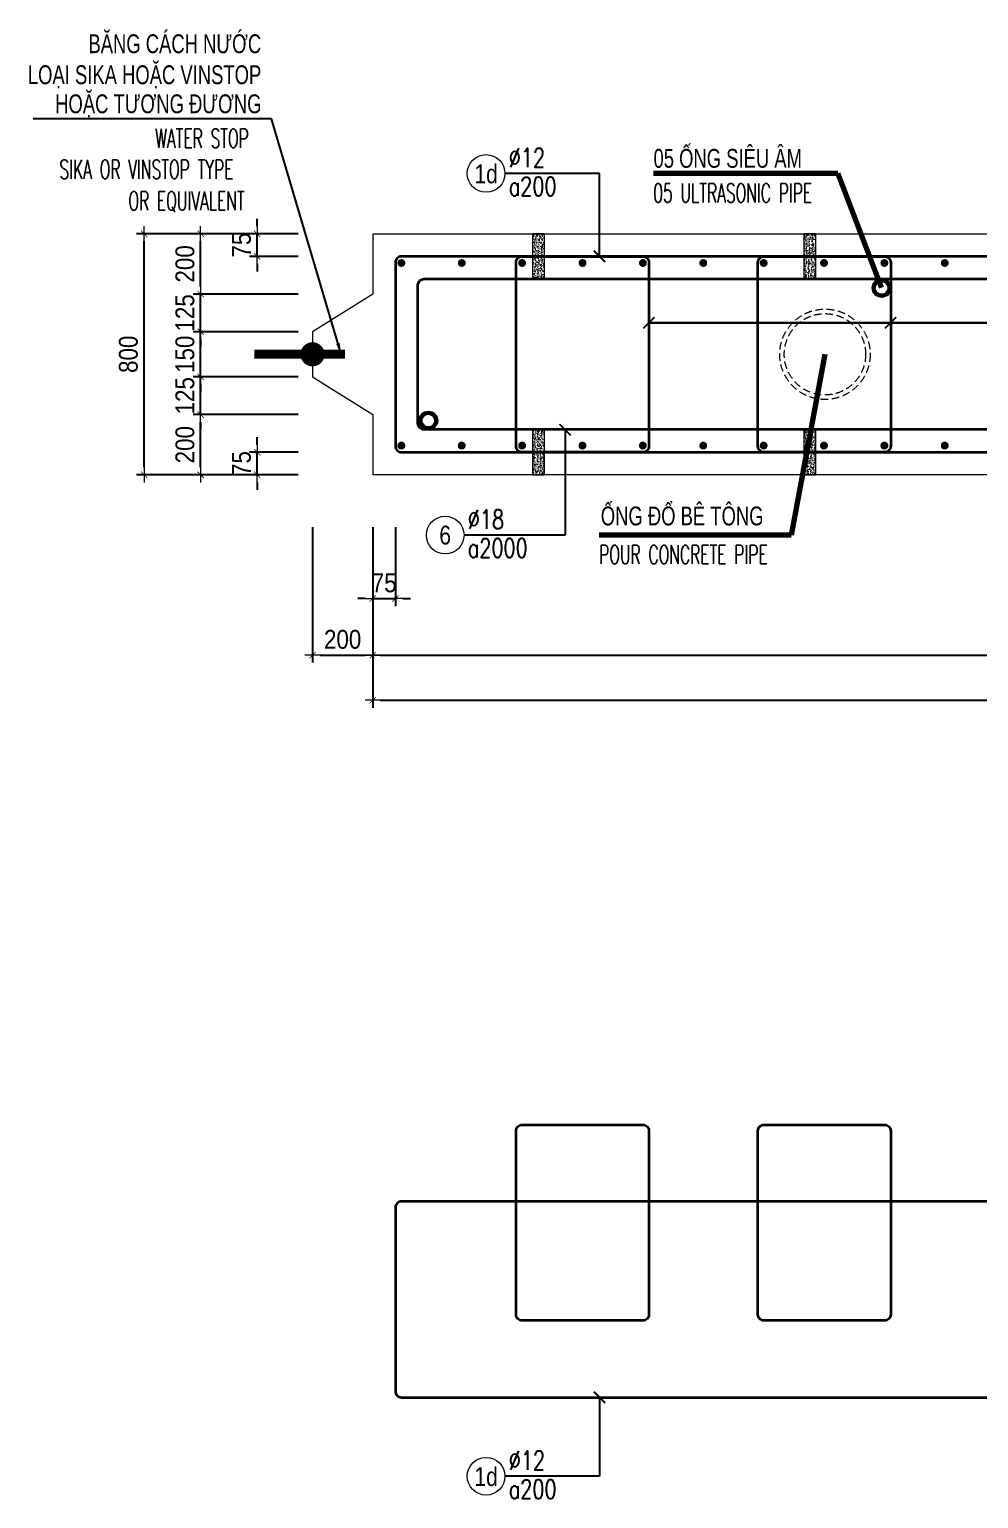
# Model space of a CAD drawing. Header units: millimetres. Extents: x -642477 to 1168880, y -27982 to 330379.
# Drawn here: x 1080206 to 1089653, y 68031 to 82659 of the extents above; entities that cross this region are included whole.
import ezdxf
from ezdxf.enums import TextEntityAlignment as Align

# ---------------------------------------------------------------- set-up
doc = ezdxf.new("R2010")
doc.units = ezdxf.units.MM
doc.linetypes.add('HIDDEN', pattern=[0.375, 0.25, -0.125])
doc.layers.get('0').update_dxf_attribs({"lineweight": 20})
doc.layers.get('Defpoints').update_dxf_attribs({"color": 151, "lineweight": 9})
for name, color, linetype, lineweight in [('NDC_S_BREAK-LINE', 1, 'Continuous', 15), ('NDC_S_DIAPHGRAM WALL', 3, 'Continuous', 20), ('NDC_S_DIM', 1, 'Continuous', 15), ('NDC_S_ENG TITLE', 3, 'Continuous', 20), ('NDC_S_HATCH MATERIAL', 8, 'Continuous', 13), ('NDC_S_LEADER', 1, 'Continuous', 15), ('NDC_S_LEVEL TEXT', 7, 'Continuous', 20), ('NDC_S_REBAR', 4, 'Continuous', 35), ('NDC_S_VN TEXT', 7, 'Continuous', 20)]:
    doc.layers.add(name, color=color, linetype=linetype, lineweight=lineweight)
doc.layers.add('NDC_S_REBAR DES.', color=2, linetype='Continuous')
doc.styles.add('ARIAL', font='arial.ttf', dxfattribs={"width": 0.8})
doc.styles.add('NDC_ARIAL', font='arial.ttf', dxfattribs={"width": 0.85})
doc.styles.add('NDC_DIM', font='', dxfattribs={"width": 0.75})
doc.styles.add('NDC_EN TXT', font='romans.shx', dxfattribs={"width": 0.8})
doc.styles.get('NDC_DIM').set_extended_font_data('Dotum')
doc.dimstyles.new('A1-NDC-1-25 (x3)', dxfattribs={"dimscale": 75, "dimtxt": 2.5, "dimasz": 1, "dimexe": 1, "dimexo": 0, "dimgap": 0.8, "dimtad": 1, "dimdec": 0, "dimlfac": 0.333333, "dimdsep": 46, "dimtxsty": 'NDC_ARIAL', "dimblk": 'DIMMARK', "dimcen": 49999.938995, "dimdle": 1.5, "dimclrd": 1, "dimclre": 1, "dimclrt": 3, "dimadec": 0, "dimazin": 0, "dimtfac": 1, "dimtdec": 0, "dimtix": 1, "dimtmove": 2, "dimatfit": 3, "dimfxl": 1, "dimarcsym": 0})
doc.dimstyles.new('NDC_dim_25', dxfattribs={"dimscale": 25, "dimtxt": 2.2, "dimasz": 1.5, "dimexe": 1.5, "dimexo": 2.5, "dimgap": 1, "dimtad": 1, "dimdec": 0, "dimzin": 0, "dimdsep": 46, "dimtxsty": 'NDC_DIM', "dimblk": 'DIMMARK', "dimcen": 0.09, "dimdle": 1.2, "dimclrd": 1, "dimclre": 1, "dimclrt": 3, "dimadec": 0, "dimazin": 0, "dimtfac": 1, "dimtdec": 0, "dimtix": 1, "dimtofl": 0, "dimtmove": 0, "dimatfit": 3, "dimfxl": 6, "dimfxlon": 1, "dimtolj": 1, "dimtzin": 0, "dimarcsym": 0})

# ---------------------------------------------------------------- blocks, each defined once
blk = doc.blocks.new('DIMMARK')
at = {"layer": 'NDC_S_DIM', "color": 1}
blk.add_line((-1.5, 0), (1, 0), dxfattribs=at)
at = {"layer": 'NDC_S_DIM', "color": 2, "const_width": 0.1}
blk.add_lwpolyline([(-0.42, -0.42), (0.42, 0.42)], dxfattribs=at)
blk = doc.blocks.new('*U367')
blk.add_circle((-2.5, 0), 2.5)
at = {"layer": 'NDC_S_VN TEXT', "color": 3, "style": 'NDC_EN TXT', "width": 0.75}
for tag, p in [('DK1', (0.5, 0.85)), ('KC1', (0.5, -2.97))]:
    blk.add_attdef(tag, p, '', height=2.5, dxfattribs=at)
at = {"layer": 'NDC_S_VN TEXT', "color": 7, "style": 'ARIAL', "width": 0.8}
blk.add_attdef('SH2', text='', height=2.5, dxfattribs=at).set_placement((-2.5, 0), align=Align.MIDDLE)
blk = doc.blocks.new('Ong sieu am')
at = {"layer": 'NDC_S_HATCH MATERIAL'}
h = blk.add_hatch(dxfattribs=at)
h.set_pattern_fill('ANSI31', color=256, scale=20)
h.set_pattern_definition([(45, (0, 0), (-1.76776695, 1.76776695), [])])
h.paths.add_polyline_path([(-7119.3, 51158.9, 1), (-7179.3, 51158.9, 1)])
h.paths.add_polyline_path([(-7171.3, 51158.9, -1), (-7127.3, 51158.9, -1)], flags=16)
at = {"layer": 'NDC_S_REBAR DES.'}
for radius in [30, 22]:
    blk.add_circle((-7149.3, 51158.9), radius, dxfattribs=at)
blk = doc.blocks.new('ong do BT')
at = {"layer": 'NDC_S_HATCH MATERIAL', "linetype": 'HIDDEN', "ltscale": 100}
for radius in [150, 135]:
    blk.add_circle((-6323.7, 51237.8), radius, dxfattribs=at)
blk = doc.blocks.new('con ke BT')
at = {"layer": 'NDC_S_HATCH MATERIAL'}
h = blk.add_hatch(dxfattribs=at)
h.set_pattern_fill('AR-CONC', color=256, scale=2)
h.set_pattern_definition([(50, (0, 0), (14.3452037, -1.2550427), [1.5, -16.5]), (355, (0, 0), (-2.7750267, 15.0438427), [1.2, -13.2]), (100.451444, (1.195, -0.105), (11.570177, 13.7888), [1.274804, -14.0228422]), (46.1842, (0, 4), (21.3448266, -3.3103856), [2.25, -24.75]), (96.635635, (1.779, 3.724), (18.693239, 19.482372), [1.912207, -21.034275]), (351.184164, (0, 4), (18.693239, 19.482372), [1.8, -19.8]), (21, (2, 3), (11.938141, -8.0523778), [1.5, -16.5]), (326, (2, 3), (4.8663066, 14.503001), [1.2, -13.2]), (71.451445, (2.995, 2.329), (16.8044475, 6.450623), [1.274804, -14.0228422]), (37.5, (0, 0), (0.2431971, 6.6578771), [0, -13.04, 0, -13.4, 0, -13.25]), (7.5, (0, 0), (5.2613907, 7.8882342), [0, -7.64, 0, -12.74, 0, -5.05]), (327.5, (-4.46, 0), (10.6764487, -0.45109743), [0, -5, 0, -15.6, 0, -20.7]), (317.5, (-6.46, 0), (11.6637234, 2.0020996), [0, -6.5, 0, -10.36, 0, -14.7])])
h.paths.add_polyline_path([(-7076.9, 51430.9), (-7116.9, 51430.9), (-7116.9, 51280.9), (-7076.9, 51280.9)])
at = {"layer": 'NDC_S_BREAK-LINE'}
blk.add_lwpolyline([(-7116.9, 51430.9), (-7116.9, 51280.9), (-7076.9, 51280.9), (-7076.9, 51430.9)], close=True, dxfattribs=at)
blk = doc.blocks.new('*U1646')
at = {"layer": 'NDC_S_LEADER', "xscale": 3, "yscale": 3, "zscale": 3}
blk.add_blockref('con ke BT', (21291, -154068), dxfattribs=at)
blk = doc.blocks.new('*U1647')
at = {"layer": 'NDC_S_DIM', "color": 0, "linetype": 'ByBlock', "lineweight": -2, "transparency": 16777216}
for p in [(0, 0), (2700, 0), (5400, 0), (8100, 0), (10800, 0)]:
    blk.add_blockref('*U1646', p, dxfattribs=at)
blk = doc.blocks.new('*U1648')
at = {"layer": 'NDC_S_LEADER', "xscale": 3, "yscale": 3, "zscale": 3}
blk.add_blockref('con ke BT', (21291, -154068), dxfattribs=at)
blk = doc.blocks.new('*U1649')
at = {"layer": 'NDC_S_DIM', "color": 0, "linetype": 'ByBlock', "lineweight": -2, "transparency": 16777216}
for p in [(0, 0), (2700, 0), (5400, 0), (8100, 0), (10800, 0)]:
    blk.add_blockref('*U1648', p, dxfattribs=at)
blk = doc.blocks.new('kata_block_THEP')
at = {"layer": 'NDC_S_REBAR', "color": 0}
for p, q in [((-0.5, 0), (0.5, 0)), ((-0.35, 0.35), (0.35, -0.35)), ((0.35, 0.35), (-0.35, -0.35)), ((0, 0.5), (0, -0.5))]:
    blk.add_line(p, q, dxfattribs=at)
at = {"layer": 'NDC_S_REBAR', "color": 0, "const_width": 0.0833}
blk.add_lwpolyline([(-0.5, 0, 1), (0.5, 0, 1), (-0.5, 0, 1)], format="xyb", dxfattribs=at)
blk = doc.blocks.new('*U1644')
at = {"layer": 'NDC_S_REBAR', "ltscale": 80, "xscale": 72, "yscale": 72, "zscale": 72}
blk.add_blockref('kata_block_THEP', (0, 0), dxfattribs=at)
blk = doc.blocks.new('*U1645')
at = {"layer": 'NDC_S_LEVEL TEXT', "color": 0, "linetype": 'ByBlock', "lineweight": -2, "transparency": 16777216}
for p in [(0, 0), (600.9, 0), (1201.8, 0), (1802.7, 0), (2403.6, 0), (3004.5, 0), (3605.4, 0), (4206.3, 0), (4807.2, 0), (5408.1, 0), (6009, 0), (6609.9, 0), (7210.8, 0), (7811.7, 0), (8412.6, 0), (9013.5, 0), (9614.4, 0), (10215.3, 0), (10816.2, 0), (11417.1, 0), (12018, 0), (12618.9, 0), (13219.8, 0)]:
    blk.add_blockref('*U1644', p, dxfattribs=at)
blk = doc.blocks.new('*D1706')
at = {"layer": 'Defpoints', "color": 0, "ltscale": 100, "transparency": 16777216}
for p in [(1083624, 77704), (1083849, 77704), (1083849, 76992)]:
    blk.add_point(p, dxfattribs=at)
at = {"layer": 'NDC_S_DIM', "color": 1, "lineweight": -2, "ltscale": 100, "transparency": 16777216}
for p, q in [((1083624, 77704), (1083624, 76917)), ((1083849, 77704), (1083849, 76917)), ((1083549, 76992), (1083474, 76992)), ((1083624, 76992), (1083849, 76992)), ((1083924, 76992), (1083999, 76992))]:
    blk.add_line(p, q, dxfattribs=at)
at = {"layer": 'NDC_S_DIM', "color": 1, "lineweight": -2, "ltscale": 100, "transparency": 16777216, "xscale": 75, "yscale": 75, "zscale": 75}
blk.add_blockref('DIMMARK', (1083624, 76992), dxfattribs=at)
at = {"layer": 'NDC_S_DIM', "color": 1, "lineweight": -2, "ltscale": 100, "transparency": 16777216, "xscale": 75, "yscale": 75, "zscale": 75, "rotation": 180}
blk.add_blockref('DIMMARK', (1083849, 76992), dxfattribs=at)
at = {"layer": 'NDC_S_DIM', "color": 3, "ltscale": 100, "transparency": 16777216, "insert": (1083737, 77147), "char_height": 187.5, "attachment_point": 5, "style": 'NDC_ARIAL'}
blk.add_mtext('75', dxfattribs=at)
blk = doc.blocks.new('*D1708')
at = {"layer": 'Defpoints', "color": 0, "ltscale": 100, "transparency": 16777216}
for p in [(1083024, 77704), (1083624, 77704), (1083624, 76429)]:
    blk.add_point(p, dxfattribs=at)
at = {"layer": 'NDC_S_DIM', "color": 1, "lineweight": -2, "ltscale": 100, "transparency": 16777216}
for p, q in [((1083024, 77704), (1083024, 76354)), ((1083624, 77704), (1083624, 76354)), ((1083099, 76429), (1083549, 76429))]:
    blk.add_line(p, q, dxfattribs=at)
at = {"layer": 'NDC_S_DIM', "color": 1, "lineweight": -2, "ltscale": 100, "transparency": 16777216, "xscale": 75, "yscale": 75, "zscale": 75, "rotation": 180}
blk.add_blockref('DIMMARK', (1083024, 76429), dxfattribs=at)
at = {"layer": 'NDC_S_DIM', "color": 1, "lineweight": -2, "ltscale": 100, "transparency": 16777216, "xscale": 75, "yscale": 75, "zscale": 75}
blk.add_blockref('DIMMARK', (1083624, 76429), dxfattribs=at)
at = {"layer": 'NDC_S_DIM', "color": 3, "ltscale": 100, "transparency": 16777216, "insert": (1083324, 76585), "char_height": 187.5, "attachment_point": 5, "style": 'NDC_ARIAL'}
blk.add_mtext('200', dxfattribs=at)
blk = doc.blocks.new('*D1709')
at = {"layer": 'Defpoints', "color": 0, "ltscale": 100, "transparency": 16777216}
for p in [(1083624, 77704), (1098324, 77704), (1098324, 76429)]:
    blk.add_point(p, dxfattribs=at)
at = {"layer": 'NDC_S_DIM', "color": 1, "lineweight": -2, "ltscale": 100, "transparency": 16777216}
for p, q in [((1083624, 77704), (1083624, 76354)), ((1098324, 77704), (1098324, 76354)), ((1083699, 76429), (1098249, 76429))]:
    blk.add_line(p, q, dxfattribs=at)
at = {"layer": 'NDC_S_DIM', "color": 1, "lineweight": -2, "ltscale": 100, "transparency": 16777216, "xscale": 75, "yscale": 75, "zscale": 75, "rotation": 180}
blk.add_blockref('DIMMARK', (1083624, 76429), dxfattribs=at)
at = {"layer": 'NDC_S_DIM', "color": 1, "lineweight": -2, "ltscale": 100, "transparency": 16777216, "xscale": 75, "yscale": 75, "zscale": 75}
blk.add_blockref('DIMMARK', (1098324, 76429), dxfattribs=at)
at = {"layer": 'NDC_S_DIM', "color": 3, "ltscale": 100, "transparency": 16777216, "insert": (1090974, 76585), "char_height": 187.5, "attachment_point": 5, "style": 'NDC_ARIAL'}
blk.add_mtext('4900', dxfattribs=at)
blk = doc.blocks.new('*D1711')
at = {"layer": 'Defpoints', "color": 0, "ltscale": 100, "transparency": 16777216}
for p in [(1083624, 77704), (1098324, 77704), (1098324, 75979)]:
    blk.add_point(p, dxfattribs=at)
at = {"layer": 'NDC_S_DIM', "color": 1, "lineweight": -2, "ltscale": 100, "transparency": 16777216}
for p, q in [((1083624, 77704), (1083624, 75904)), ((1098324, 77704), (1098324, 75904)), ((1083699, 75979), (1098249, 75979))]:
    blk.add_line(p, q, dxfattribs=at)
at = {"layer": 'NDC_S_DIM', "color": 1, "lineweight": -2, "ltscale": 100, "transparency": 16777216, "xscale": 75, "yscale": 75, "zscale": 75, "rotation": 180}
blk.add_blockref('DIMMARK', (1083624, 75979), dxfattribs=at)
at = {"layer": 'NDC_S_DIM', "color": 1, "lineweight": -2, "ltscale": 100, "transparency": 16777216, "xscale": 75, "yscale": 75, "zscale": 75}
blk.add_blockref('DIMMARK', (1098324, 75979), dxfattribs=at)
at = {"layer": 'NDC_S_DIM', "color": 3, "ltscale": 100, "transparency": 16777216, "insert": (1090974, 76135), "char_height": 187.5, "attachment_point": 5, "style": 'NDC_ARIAL'}
blk.add_mtext('4900', dxfattribs=at)
blk = doc.blocks.new('*D1712')
at = {"layer": 'Defpoints', "color": 0, "ltscale": 100, "transparency": 16777216}
for p in [(1081911, 78824), (1082882, 78824), (1082882, 78224)]:
    blk.add_point(p, dxfattribs=at)
at = {"layer": 'NDC_S_DIM', "color": 1, "lineweight": -2, "ltscale": 100, "transparency": 16777216}
for p, q in [((1082882, 78824), (1081836, 78824)), ((1081911, 78299), (1081911, 78749)), ((1082882, 78224), (1081836, 78224))]:
    blk.add_line(p, q, dxfattribs=at)
at = {"layer": 'NDC_S_DIM', "color": 1, "lineweight": -2, "ltscale": 100, "transparency": 16777216, "xscale": 75, "yscale": 75, "zscale": 75}
for p, rotation in [((1081911, 78824), 90), ((1081911, 78224), 270)]:
    blk.add_blockref('DIMMARK', p, dxfattribs=dict(at, rotation=rotation))
at = {"layer": 'NDC_S_DIM', "color": 3, "ltscale": 100, "transparency": 16777216, "insert": (1081755, 78524), "char_height": 187.5, "attachment_point": 5, "rotation": 90, "style": 'NDC_ARIAL'}
blk.add_mtext('200', dxfattribs=at)
blk = doc.blocks.new('*D1713')
at = {"layer": 'Defpoints', "color": 0, "ltscale": 100, "transparency": 16777216}
for p in [(1081911, 79199), (1082882, 79199), (1082882, 78824)]:
    blk.add_point(p, dxfattribs=at)
at = {"layer": 'NDC_S_DIM', "color": 1, "lineweight": -2, "ltscale": 100, "transparency": 16777216}
for p, q in [((1081911, 79274), (1081911, 79349)), ((1082882, 79199), (1081836, 79199)), ((1081911, 78824), (1081911, 79199)), ((1082882, 78824), (1081836, 78824)), ((1081911, 78749), (1081911, 78674))]:
    blk.add_line(p, q, dxfattribs=at)
at = {"layer": 'NDC_S_DIM', "color": 1, "lineweight": -2, "ltscale": 100, "transparency": 16777216, "xscale": 75, "yscale": 75, "zscale": 75}
for p, rotation in [((1081911, 79199), 270), ((1081911, 78824), 90)]:
    blk.add_blockref('DIMMARK', p, dxfattribs=dict(at, rotation=rotation))
at = {"layer": 'NDC_S_DIM', "color": 3, "ltscale": 100, "transparency": 16777216, "insert": (1081755, 79011), "char_height": 187.5, "attachment_point": 5, "rotation": 90, "style": 'NDC_ARIAL'}
blk.add_mtext('125', dxfattribs=at)
blk = doc.blocks.new('*D1714')
at = {"layer": 'Defpoints', "color": 0, "ltscale": 100, "transparency": 16777216}
for p in [(1081911, 79649), (1082882, 79649), (1082882, 79199)]:
    blk.add_point(p, dxfattribs=at)
at = {"layer": 'NDC_S_DIM', "color": 1, "lineweight": -2, "ltscale": 100, "transparency": 16777216}
for p, q in [((1081911, 79724), (1081911, 79799)), ((1082882, 79649), (1081836, 79649)), ((1081911, 79199), (1081911, 79649)), ((1082882, 79199), (1081836, 79199)), ((1081911, 79124), (1081911, 79049))]:
    blk.add_line(p, q, dxfattribs=at)
at = {"layer": 'NDC_S_DIM', "color": 1, "lineweight": -2, "ltscale": 100, "transparency": 16777216, "xscale": 75, "yscale": 75, "zscale": 75}
for p, rotation in [((1081911, 79649), 270), ((1081911, 79199), 90)]:
    blk.add_blockref('DIMMARK', p, dxfattribs=dict(at, rotation=rotation))
at = {"layer": 'NDC_S_DIM', "color": 3, "ltscale": 100, "transparency": 16777216, "insert": (1081755, 79424), "char_height": 187.5, "attachment_point": 5, "rotation": 90, "style": 'NDC_ARIAL'}
blk.add_mtext('150', dxfattribs=at)
blk = doc.blocks.new('*D1715')
at = {"layer": 'Defpoints', "color": 0, "ltscale": 100, "transparency": 16777216}
for p in [(1081911, 80024), (1082882, 80024), (1082882, 79649)]:
    blk.add_point(p, dxfattribs=at)
at = {"layer": 'NDC_S_DIM', "color": 1, "lineweight": -2, "ltscale": 100, "transparency": 16777216}
for p, q in [((1081911, 80099), (1081911, 80174)), ((1082882, 80024), (1081836, 80024)), ((1081911, 79649), (1081911, 80024)), ((1082882, 79649), (1081836, 79649)), ((1081911, 79574), (1081911, 79499))]:
    blk.add_line(p, q, dxfattribs=at)
at = {"layer": 'NDC_S_DIM', "color": 1, "lineweight": -2, "ltscale": 100, "transparency": 16777216, "xscale": 75, "yscale": 75, "zscale": 75}
for p, rotation in [((1081911, 80024), 270), ((1081911, 79649), 90)]:
    blk.add_blockref('DIMMARK', p, dxfattribs=dict(at, rotation=rotation))
at = {"layer": 'NDC_S_DIM', "color": 3, "ltscale": 100, "transparency": 16777216, "insert": (1081755, 79836), "char_height": 187.5, "attachment_point": 5, "rotation": 90, "style": 'NDC_ARIAL'}
blk.add_mtext('125', dxfattribs=at)
blk = doc.blocks.new('*D1716')
at = {"layer": 'Defpoints', "color": 0, "ltscale": 100, "transparency": 16777216}
for p in [(1081911, 80624), (1082882, 80624), (1082882, 80024)]:
    blk.add_point(p, dxfattribs=at)
at = {"layer": 'NDC_S_DIM', "color": 1, "lineweight": -2, "ltscale": 100, "transparency": 16777216}
for p, q in [((1082882, 80624), (1081836, 80624)), ((1081911, 80099), (1081911, 80549)), ((1082882, 80024), (1081836, 80024))]:
    blk.add_line(p, q, dxfattribs=at)
at = {"layer": 'NDC_S_DIM', "color": 1, "lineweight": -2, "ltscale": 100, "transparency": 16777216, "xscale": 75, "yscale": 75, "zscale": 75}
for p, rotation in [((1081911, 80624), 90), ((1081911, 80024), 270)]:
    blk.add_blockref('DIMMARK', p, dxfattribs=dict(at, rotation=rotation))
at = {"layer": 'NDC_S_DIM', "color": 3, "ltscale": 100, "transparency": 16777216, "insert": (1081755, 80324), "char_height": 187.5, "attachment_point": 5, "rotation": 90, "style": 'NDC_ARIAL'}
blk.add_mtext('200', dxfattribs=at)
blk = doc.blocks.new('*D1717')
at = {"layer": 'Defpoints', "color": 0, "ltscale": 100, "transparency": 16777216}
for p in [(1081348, 80624), (1082882, 80624), (1082882, 78224)]:
    blk.add_point(p, dxfattribs=at)
at = {"layer": 'NDC_S_DIM', "color": 1, "lineweight": -2, "ltscale": 100, "transparency": 16777216}
for p, q in [((1082882, 80624), (1081273, 80624)), ((1081348, 78299), (1081348, 80549)), ((1082882, 78224), (1081273, 78224))]:
    blk.add_line(p, q, dxfattribs=at)
at = {"layer": 'NDC_S_DIM', "color": 1, "lineweight": -2, "ltscale": 100, "transparency": 16777216, "xscale": 75, "yscale": 75, "zscale": 75}
for p, rotation in [((1081348, 80624), 90), ((1081348, 78224), 270)]:
    blk.add_blockref('DIMMARK', p, dxfattribs=dict(at, rotation=rotation))
at = {"layer": 'NDC_S_DIM', "color": 3, "ltscale": 100, "transparency": 16777216, "insert": (1081192, 79424), "char_height": 187.5, "attachment_point": 5, "rotation": 90, "style": 'NDC_ARIAL'}
blk.add_mtext('800', dxfattribs=at)
blk = doc.blocks.new('*D1718')
at = {"layer": 'Defpoints', "color": 0, "ltscale": 100, "transparency": 16777216}
for p in [(1082473, 78449), (1082882, 78449), (1082882, 78224)]:
    blk.add_point(p, dxfattribs=at)
at = {"layer": 'NDC_S_DIM', "color": 1, "lineweight": -2, "ltscale": 100, "transparency": 16777216}
for p, q in [((1082473, 78524), (1082473, 78599)), ((1082882, 78449), (1082398, 78449)), ((1082473, 78224), (1082473, 78449)), ((1082882, 78224), (1082398, 78224)), ((1082473, 78149), (1082473, 78074))]:
    blk.add_line(p, q, dxfattribs=at)
at = {"layer": 'NDC_S_DIM', "color": 1, "lineweight": -2, "ltscale": 100, "transparency": 16777216, "xscale": 75, "yscale": 75, "zscale": 75}
for p, rotation in [((1082473, 78449), 270), ((1082473, 78224), 90)]:
    blk.add_blockref('DIMMARK', p, dxfattribs=dict(at, rotation=rotation))
at = {"layer": 'NDC_S_DIM', "color": 3, "ltscale": 100, "transparency": 16777216, "insert": (1082318, 78336), "char_height": 187.5, "attachment_point": 5, "rotation": 90, "style": 'NDC_ARIAL'}
blk.add_mtext('75', dxfattribs=at)
blk = doc.blocks.new('*D1719')
at = {"layer": 'Defpoints', "color": 0, "ltscale": 100, "transparency": 16777216}
for p in [(1082473, 80624), (1082882, 80624), (1082882, 80399)]:
    blk.add_point(p, dxfattribs=at)
at = {"layer": 'NDC_S_DIM', "color": 1, "lineweight": -2, "ltscale": 100, "transparency": 16777216}
for p, q in [((1082473, 80699), (1082473, 80774)), ((1082882, 80624), (1082398, 80624)), ((1082473, 80399), (1082473, 80624)), ((1082882, 80399), (1082398, 80399)), ((1082473, 80324), (1082473, 80249))]:
    blk.add_line(p, q, dxfattribs=at)
at = {"layer": 'NDC_S_DIM', "color": 1, "lineweight": -2, "ltscale": 100, "transparency": 16777216, "xscale": 75, "yscale": 75, "zscale": 75}
for p, rotation in [((1082473, 80624), 270), ((1082473, 80399), 90)]:
    blk.add_blockref('DIMMARK', p, dxfattribs=dict(at, rotation=rotation))
at = {"layer": 'NDC_S_DIM', "color": 3, "ltscale": 100, "transparency": 16777216, "insert": (1082318, 80511), "char_height": 187.5, "attachment_point": 5, "rotation": 90, "style": 'NDC_ARIAL'}
blk.add_mtext('75', dxfattribs=at)
blk = doc.blocks.new('*U1650')
at = {"layer": 'NDC_S_REBAR', "ltscale": 80, "xscale": 72, "yscale": 72, "zscale": 72}
blk.add_blockref('kata_block_THEP', (0, 0), dxfattribs=at)
blk = doc.blocks.new('*U1651')
at = {"layer": 'NDC_S_LEVEL TEXT', "color": 0, "linetype": 'ByBlock', "lineweight": -2, "transparency": 16777216}
for p in [(0, 0), (600.9, 0), (1201.8, 0), (1802.7, 0), (2403.6, 0), (3004.5, 0), (3605.4, 0), (4206.3, 0), (4807.2, 0), (5408.1, 0), (6009, 0), (6609.9, 0), (7210.8, 0), (7811.7, 0), (8412.6, 0), (9013.5, 0), (9614.4, 0), (10215.3, 0), (10816.2, 0), (11417.1, 0), (12018, 0), (12618.9, 0), (13219.8, 0), (13820.7, 0)]:
    blk.add_blockref('*U1650', p, dxfattribs=at)

msp = doc.modelspace()

# ---------------------------------------------------------------- linework, layer by layer
at = {"layer": 'NDC_S_DIAPHGRAM WALL', "ltscale": 0.01}
msp.add_line((1098324, 78223.9), (1083624, 78223.9), dxfattribs=at)
for points in [[(1083624, 80623.9), (1083624, 80023.9), (1083024, 79648.9), (1083024, 79198.9), (1083624, 78823.9), (1083624, 78223.9)], [(1083624, 80623.9), (1098324, 80623.9)]]:
    msp.add_lwpolyline(points, dxfattribs=at)
at = {"layer": 'NDC_S_DIAPHGRAM WALL', "ltscale": 50, "const_width": 90}
msp.add_lwpolyline([(1083346.1, 79423.9), (1082446.1, 79423.9)], dxfattribs=at)
at = {"layer": 'NDC_S_DIAPHGRAM WALL', "ltscale": 50, "const_width": 120}
msp.add_lwpolyline([(1083084, 79423.9, -1), (1082964, 79423.9, -1)], format="xyb", close=True, dxfattribs=at)
at = {"layer": 'NDC_S_REBAR'}
for points in [[(1083909, 80398.9, 0.4142136), (1083849, 80338.9), (1083849, 78508.9, 0.4142136), (1083909, 78448.9), (1083909, 78448.9), (1098039, 78448.9, 0.4142136), (1098099, 78508.9), (1098099, 80338.9, 0.4142136), (1098039, 80398.9)], [(1085110.9, 80398.9), (1086312.2, 80398.9, -0.4142136), (1086372.2, 80338.9), (1086372.2, 78508.9, -0.4142136), (1086312.2, 78448.9), (1085110.9, 78448.9, -0.4142136), (1085050.9, 78508.9), (1085050.9, 80338.9, -0.4142136)], [(1087516.9, 80398.9), (1088718.2, 80398.9, -0.4142136), (1088778.2, 80338.9), (1088778.2, 78508.9, -0.4142136), (1088718.2, 78448.9), (1087516.9, 78448.9, -0.4142136), (1087456.9, 78508.9), (1087456.9, 80338.9, -0.4142136)], [(1084134, 80173.9), (1097814, 80173.9, -0.4142136), (1097874, 80113.9), (1097874, 78733.9, -0.4142136), (1097814, 78673.9), (1084134, 78673.9, -0.4142136), (1084074, 78733.9), (1084074, 80113.9, -0.4142136)], [(1085110.9, 71752.9), (1086312.2, 71752.9, -0.4142136), (1086372.2, 71692.9), (1086372.2, 69862.9, -0.4142136), (1086312.2, 69802.9), (1085110.9, 69802.9, -0.4142136), (1085050.9, 69862.9), (1085050.9, 71692.9, -0.4142136)], [(1087516.9, 71752.9), (1088718.2, 71752.9, -0.4142136), (1088778.2, 71692.9), (1088778.2, 69862.9, -0.4142136), (1088718.2, 69802.9), (1087516.9, 69802.9, -0.4142136), (1087456.9, 69862.9), (1087456.9, 71692.9, -0.4142136)], [(1083909, 70989.3, 0.4142136), (1083849, 70929.3), (1083849, 69099.3, 0.4142136), (1083909, 69039.3), (1083909, 69039.3), (1098039, 69039.3, 0.4142136), (1098099, 69099.3), (1098099, 70929.3, 0.4142136), (1098039, 70989.3)]]:
    msp.add_lwpolyline(points, format="xyb", close=True, dxfattribs=at)

# ---------------------------------------------------------------- block references
at = {"layer": 'NDC_S_DIM', "ltscale": 80, "xscale": 75, "yscale": 75, "zscale": 75}
for p, values in [((1084939.4, 81223.9), {'SH2': '1d', 'DK1': '%%c12', 'KC1': 'a200'}), ((1084532, 77623.9), {'SH2': '6', 'DK1': '%%C18', 'KC1': 'a2000'}), ((1084939.4, 68254.1), {'SH2': '1d', 'DK1': '%%c12', 'KC1': 'a200'})]:
    msp.add_blockref('*U367', p, dxfattribs=at).add_auto_attribs(values)
at = {"layer": 'NDC_S_DIM'}
for name, p in [('*U1647', (1085274, 80398.9)), ('*U1649', (1085274, 78448.9))]:
    msp.add_blockref(name, p, dxfattribs=at)
at = {"layer": 'NDC_S_LEADER', "xscale": 3, "yscale": 3, "zscale": 3}
for name, p in [('Ong sieu am', (1110136.1, -73392.7)), ('ong do BT', (1107095.3, -74289.6)), ('Ong sieu am', (1105625, -74712.7))]:
    msp.add_blockref(name, p, dxfattribs=at)
at = {"layer": 'NDC_S_LEVEL TEXT'}
msp.add_blockref('*U1651', (1083908.5, 80332.9), dxfattribs=at)
at = {"layer": 'NDC_S_LEVEL TEXT', "xscale": -1, "rotation": 180}
msp.add_blockref('*U1645', (1083908.5, 78514.9), dxfattribs=at)

# ---------------------------------------------------------------- texts
at = {"layer": 'NDC_S_ENG TITLE', "style": 'NDC_EN TXT', "width": 0.6}
for s, p in [('WATER STOP', (1081460.1, 81573.5)), ('SIKA OR VINSTOP TYPE', (1080506.5, 81264.9)), ('OR EQUIVALENT', (1081192.2, 80951.4)), ('05 ULTRASONIC PIPE', (1086415.5, 81030.2)), ('POUR CONCRETE PIPE', (1085876.5, 77430.2))]:
    msp.add_text(s, height=187.5, dxfattribs=at).set_placement(p, align=Align.MIDDLE_LEFT)
at = {"layer": 'NDC_S_LEVEL TEXT', "style": 'NDC_ARIAL', "width": 0.7}
for s, p in [('BĂNG CÁCH NƯỚC', (1080794.1, 82515.6)), ('LOẠI SIKA HOẶC VINSTOP', (1080191.4, 82207)), ('HOẶC TƯƠNG ĐƯƠNG', (1080463, 81917.6)), ('05 ỐNG SIÊU ÂM', (1086418, 81374.4)), ('ỐNG ĐỔ BÊ TÔNG', (1085893.3, 77814.3))]:
    msp.add_text(s, height=187.5, dxfattribs=at).set_placement(p, align=Align.MIDDLE_LEFT)

# ---------------------------------------------------------------- dimensions: what is measured, and where the dimension line sits
at = {"layer": 'NDC_S_DIM', "ltscale": 100}
for base, p1, p2, picture, middle in [((1082473.1, 80623.9), (1082882.1, 80398.9), (1082882.1, 80623.9), '*D1719', (1082317.7, 80511.4)), ((1081348.1, 80623.9), (1082882.1, 78223.9), (1082882.1, 80623.9), '*D1717', (1081192.4, 79423.9)), ((1081910.6, 80623.9), (1082882.1, 80023.9), (1082882.1, 80623.9), '*D1716', (1081754.9, 80323.9)), ((1081910.6, 80023.9), (1082882.1, 79648.9), (1082882.1, 80023.9), '*D1715', (1081754.9, 79836.4)), ((1081910.6, 79648.9), (1082882.1, 79198.9), (1082882.1, 79648.9), '*D1714', (1081754.9, 79423.9)), ((1081910.6, 79198.9), (1082882.1, 78823.9), (1082882.1, 79198.9), '*D1713', (1081754.9, 79011.4)), ((1081910.6, 78823.9), (1082882.1, 78223.9), (1082882.1, 78823.9), '*D1712', (1081754.9, 78523.9)), ((1082473.1, 78448.9), (1082882.1, 78223.9), (1082882.1, 78448.9), '*D1718', (1082317.7, 78336.4))]:
    dim = msp.add_linear_dim(base=base, p1=p1, p2=p2, angle=90, dimstyle='A1-NDC-1-25 (x3)', dxfattribs=at)
    dim.commit()
    dim.dimension.update_dxf_attribs({"geometry": picture, "text_midpoint": middle})
for base, p1, p2, picture, middle in [((1083624, 76429.2), (1083024, 77703.9), (1083624, 77703.9), '*D1708', (1083324, 76584.9)), ((1083849, 76991.7), (1083624, 77703.9), (1083849, 77703.9), '*D1706', (1083736.5, 77147)), ((1098324, 76429.2), (1083624, 77703.9), (1098324, 77703.9), '*D1709', (1090974, 76584.9)), ((1098324, 75979.2), (1083624, 77703.9), (1098324, 77703.9), '*D1711', (1090974, 76134.9))]:
    dim = msp.add_linear_dim(base=base, p1=p1, p2=p2, dimstyle='A1-NDC-1-25 (x3)', dxfattribs=at)
    dim.commit()
    dim.dimension.update_dxf_attribs({"geometry": picture, "text_midpoint": middle})

# ---------------------------------------------------------------- leaders
at = {"layer": 'NDC_S_LEADER'}
for points, override in [([(1083308.7, 79423.9), (1082617.4, 81767.2), (1080242.4, 81767.2)], {"dimasz": 4.5}), ([(1085880.7, 80398.9), (1085880.7, 81223.9), (1084939.4, 81223.9)], {"dimasz": 4.5, "dimldrblk": 'ArchTick'}), ([(1088688.2, 80083.9), (1088252.6, 81223.9), (1086418.9, 81223.9)], {"dimasz": 4.5, "dimlwd": 65533}), ([(1086372.2, 79738.1), (1097199.2, 79738.1)], {"dimasz": 4.5, "dimldrblk": 'ArchTick'}), ([(1097208.1, 79738.1), (1086375.6, 79738.1)], {"dimasz": 4.5, "dimldrblk": 'ArchTick'}), ([(1088778.2, 79738.1), (1097199.2, 79738.1)], {"dimasz": 4.5, "dimldrblk": 'ArchTick'}), ([(1088124, 79423.9), (1087787.6, 77623.9), (1085877.4, 77623.9)], {"dimasz": 4.5, "dimlwd": 65533}), ([(1085537.9, 78673.9), (1085537.9, 77623.9), (1084532, 77623.9)], {"dimasz": 4.5, "dimldrblk": 'ArchTick'}), ([(1085880.7, 69039.3), (1085880.7, 68254.1), (1084939.4, 68254.1)], {"dimasz": 4.5, "dimldrblk": 'ArchTick'})]:
    msp.add_leader(points, dimstyle='NDC_dim_25', override=override, dxfattribs=at)

doc.saveas('drawing.dxf')
